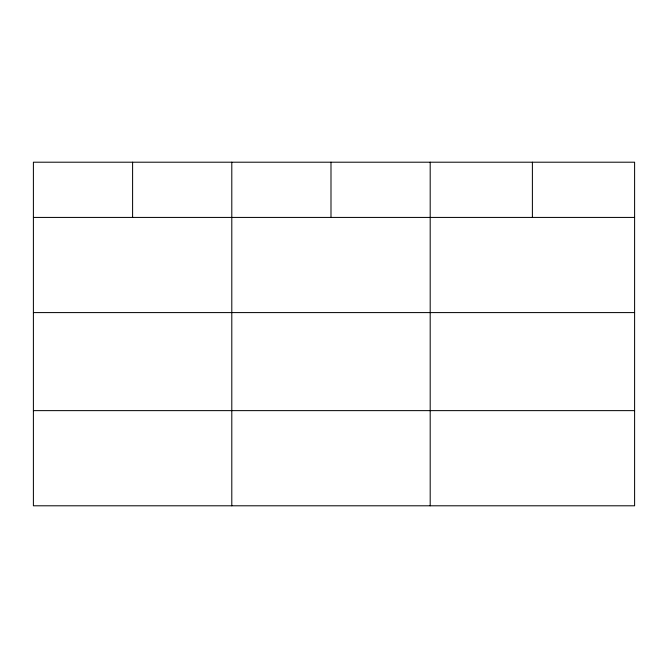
<?xml version="1.0" encoding="UTF-8"?>
<svg xmlns="http://www.w3.org/2000/svg" width="668" height="668" viewBox="0 0 668 668"><rect width="100%" height="100%" fill="white"/><g stroke="black" fill="none" stroke-linecap="round" stroke-linejoin="round"><path stroke-width="1" d="M634.6 312.591L634.6 162.207L33.4 162.207L33.4 505.793L634.6 505.793L634.6 312.591L33.4 312.591M33.4 217.426L634.6 217.426M33.4 410.628L634.6 410.628M532.396 162.207L532.396 217.426M430.192 162.207L430.192 505.793M330.994 162.207L330.994 217.426M231.796 162.207L231.796 505.793M132.598 162.207L132.598 217.426"/></g></svg>
